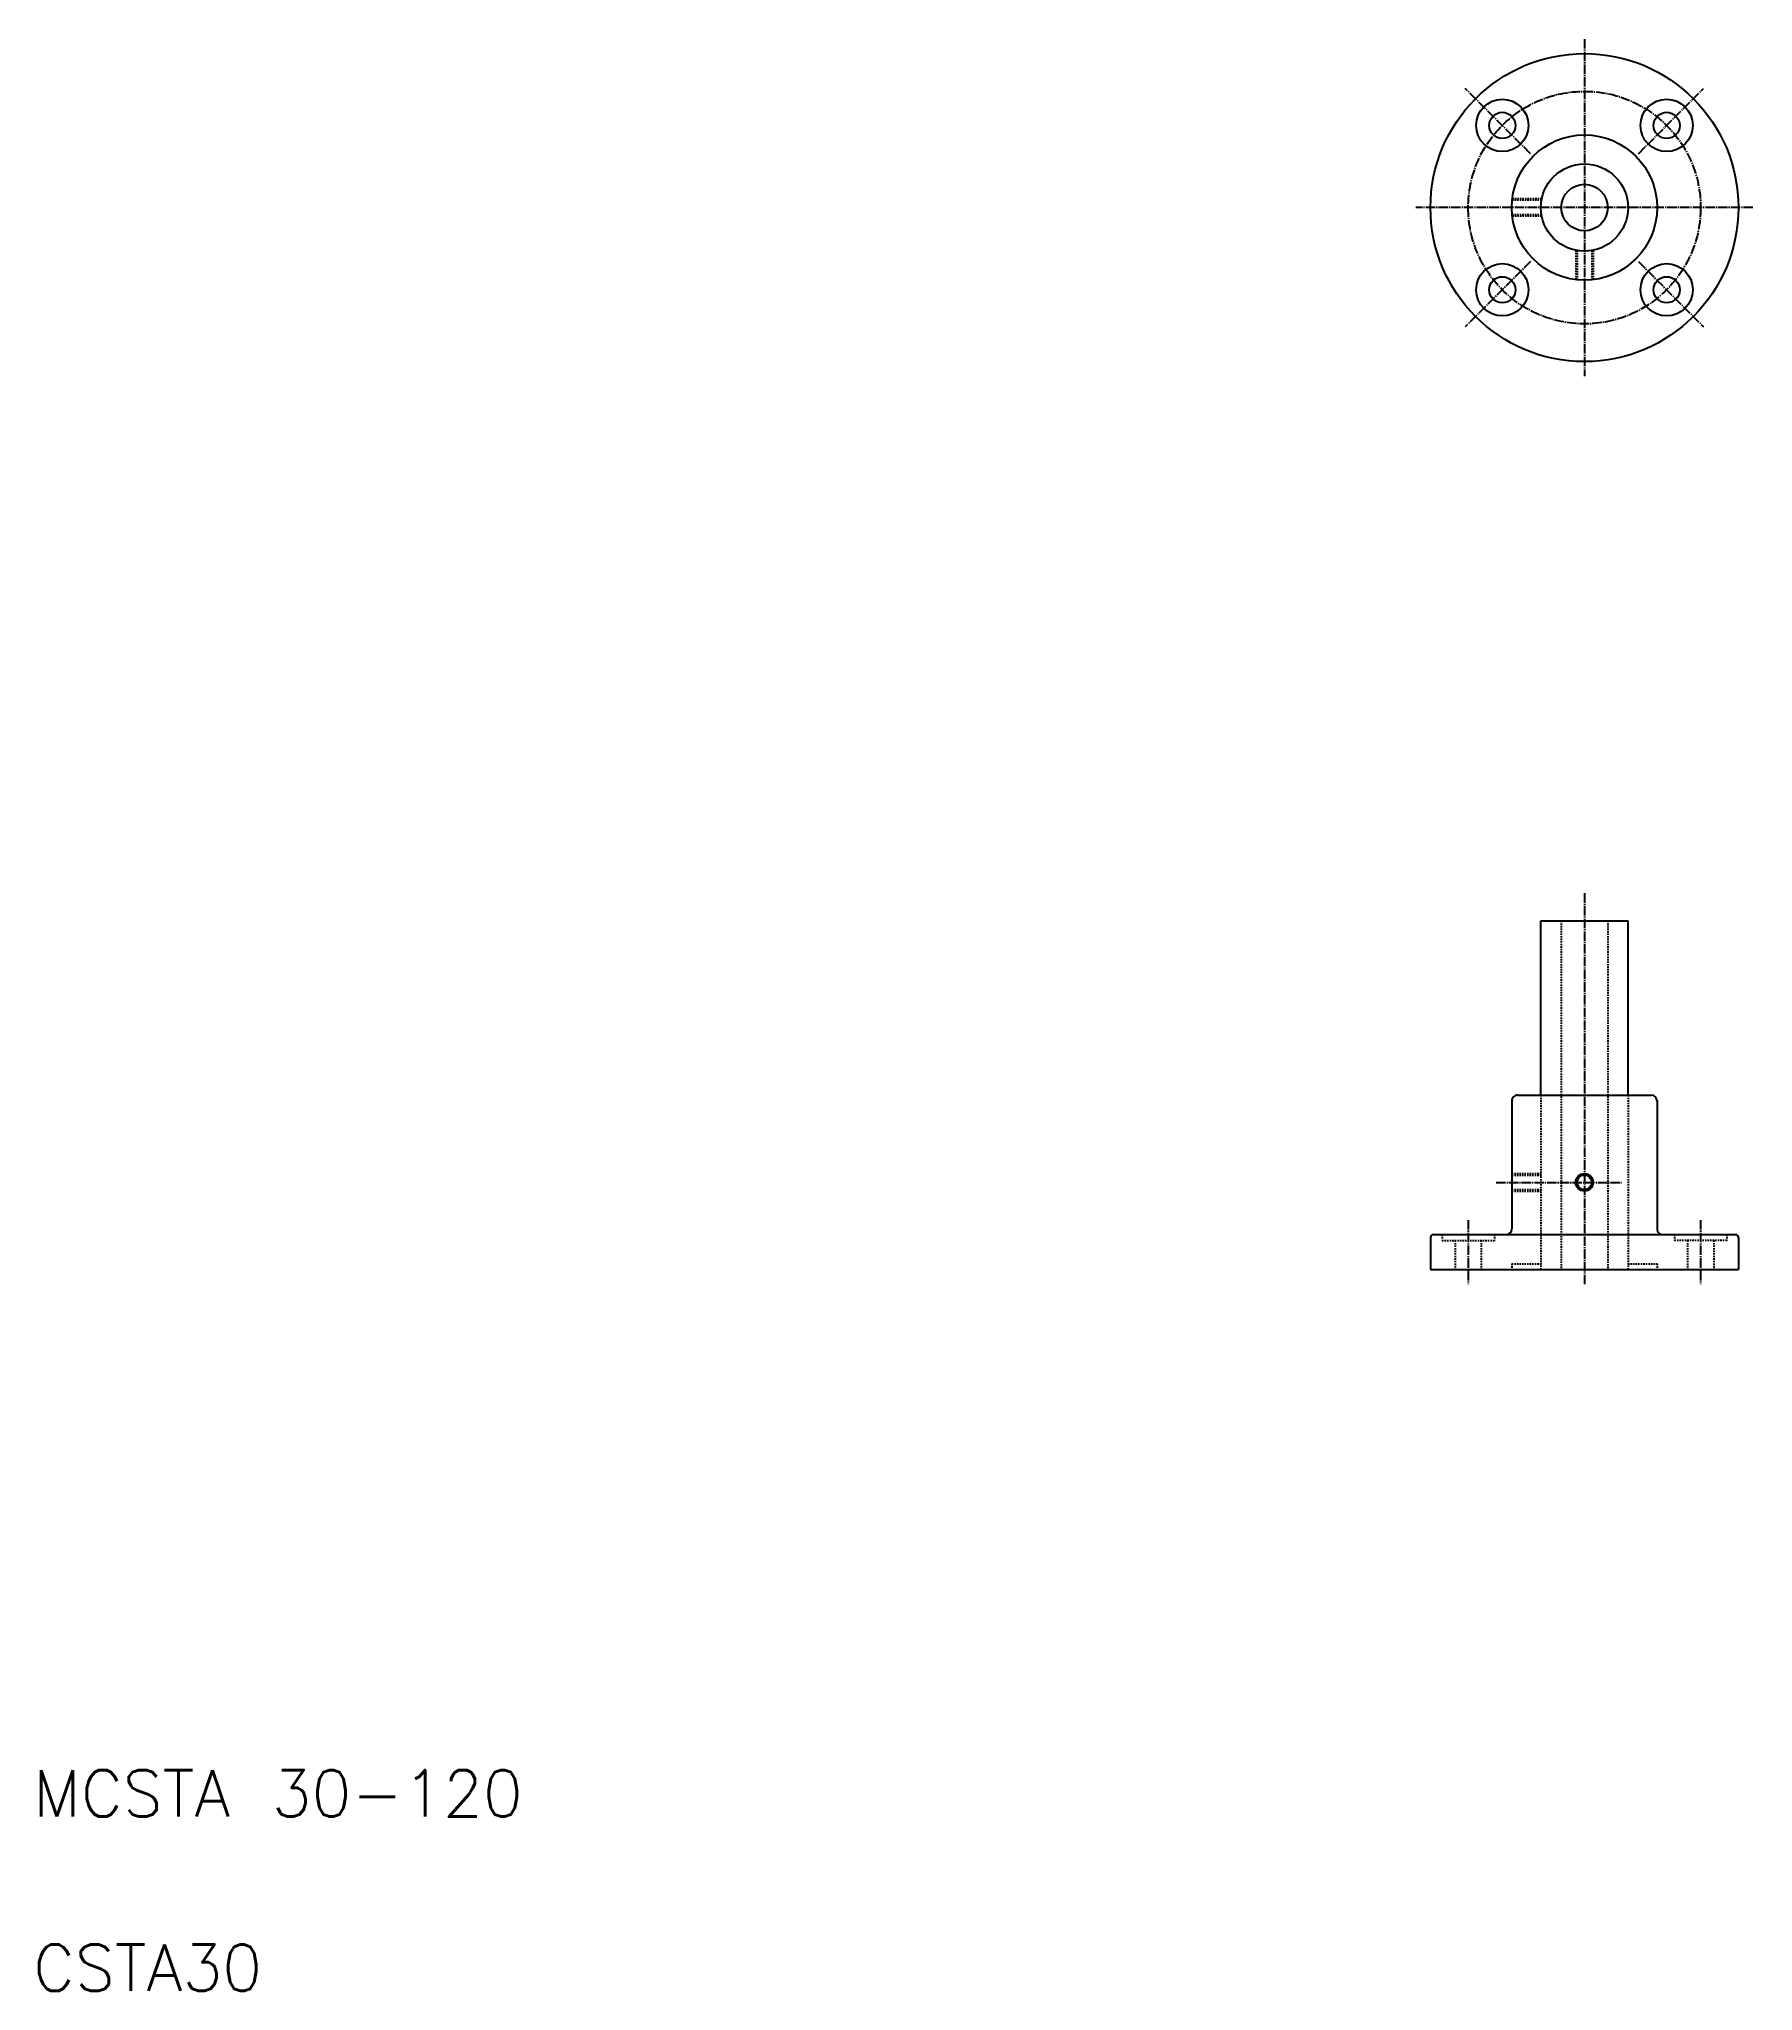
# Model space of a CAD drawing. Extents: x 42 to 632, y 40 to 712.
import ezdxf

# ---------------------------------------------------------------- set-up
doc = ezdxf.new("R2010")
doc.units = 0
doc.header["$LTSCALE"] = 0.25
doc.linetypes.add('CENTER', pattern=[17.5, 13, -1.5, 1.5, -1.5])
doc.linetypes.add('DASHED', pattern=[3.5, 2, -1.5])
doc.layers.get('0').update_dxf_attribs({"linetype": 'CONTINUOUS'})
doc.layers.add('CENTER', color=1, linetype='CENTER')
doc.styles.get("Standard").update_dxf_attribs({"font": 'txt', "bigfont": 'BIGFONT'})

msp = doc.modelspace()

# ---------------------------------------------------------------- linework, layer by layer
at = {"color": 3, "linetype": 'DASHED'}
for p, q in [((559.19, 656.19), (549.11, 656.19)), ((559.29, 656.69), (549.16, 656.69)), ((559.19, 651.19), (549.11, 651.19)), ((559.29, 650.69), (549.16, 650.69)), ((570.98, 638.99), (570.98, 628.87)), ((571.48, 638.9), (571.48, 628.81)), ((576.48, 638.9), (576.48, 628.81)), ((576.98, 638.99), (576.98, 628.87)), ((565.98, 408.26), (565.98, 288.26)), ((581.98, 408.26), (581.98, 288.26)), ((558.98, 348.26), (558.98, 288.26)), ((588.98, 348.26), (588.98, 288.26)), ((548.98, 321.26), (558.98, 321.26)), ((548.98, 320.76), (558.98, 320.76)), ((548.98, 315.76), (558.98, 315.76)), ((548.98, 315.26), (558.98, 315.26)), ((524.98, 300.26), (524.98, 298.26)), ((524.98, 298.26), (542.98, 298.26)), ((529.48, 298.26), (529.48, 288.26)), ((538.48, 298.26), (538.48, 288.26)), ((542.98, 300.26), (542.98, 298.26)), ((604.98, 300.26), (604.98, 298.26)), ((622.98, 298.26), (604.98, 298.26)), ((609.48, 298.26), (609.48, 288.26)), ((618.48, 298.26), (618.48, 288.26)), ((622.98, 300.26), (622.98, 298.26)), ((548.98, 290.26), (548.98, 288.26)), ((548.98, 290.26), (558.98, 290.26)), ((588.98, 290.26), (598.98, 290.26)), ((598.98, 290.26), (598.98, 288.26))]:
    msp.add_line(p, q, dxfattribs=at)
for p, q in [((576.98, 636.46), (576.98, 636.46)), ((576.98, 633.93), (576.98, 633.93)), ((558.98, 348.26), (558.98, 408.26)), ((558.98, 408.26), (588.98, 408.26)), ((588.98, 348.26), (588.98, 408.26)), ((548.98, 346.26), (548.98, 302.26)), ((550.98, 348.26), (596.98, 348.26)), ((598.98, 346.26), (598.98, 302.26)), ((520.98, 299.26), (520.98, 288.26)), ((521.98, 300.26), (625.98, 300.26)), ((626.98, 299.26), (626.98, 288.26)), ((520.98, 288.26), (626.98, 288.26))]:
    msp.add_line(p, q)
for centre, radius in [((573.98, 653.69), 53), ((545.7, 681.97), 9), ((545.7, 681.97), 4.5), ((602.27, 681.97), 9), ((602.27, 681.97), 4.5), ((573.98, 653.69), 25), ((573.98, 653.69), 15), ((573.98, 653.69), 8), ((545.7, 625.4), 9), ((602.27, 625.4), 9), ((545.7, 625.4), 4.5), ((602.27, 625.4), 4.5), ((573.98, 318.26), 2.5)]:
    msp.add_circle(centre, radius)
at = {"color": 3}
msp.add_circle((573.98, 318.26), 3, dxfattribs=at)
for centre, radius, start, end in [((550.98, 346.26), 2, 90, 180.00001), ((596.98, 346.26), 2, 0, 90), ((546.98, 302.26), 2, 270, 0), ((600.98, 302.26), 2, 179.99999, 270), ((521.98, 299.26), 1, 90, 180.00001), ((625.98, 299.26), 1, 0, 90)]:
    msp.add_arc(centre, radius, start, end)
at = {"layer": 'CENTER', "color": 1, "linetype": 'CENTER'}
for p, q in [((573.98, 711.69), (573.98, 595.69)), ((555.43, 672.24), (532.97, 694.7)), ((592.53, 672.24), (615, 694.7)), ((631.98, 653.69), (515.98, 653.69)), ((555.43, 635.14), (532.97, 612.68)), ((592.53, 635.14), (615, 612.68)), ((573.98, 417.73), (573.98, 283.26)), ((543.61, 318.26), (586.72, 318.26)), ((533.98, 305.26), (533.98, 283.26)), ((613.98, 305.26), (613.98, 283.26))]:
    msp.add_line(p, q, dxfattribs=at)
msp.add_circle((573.98, 653.69), 40, dxfattribs=at)

# ---------------------------------------------------------------- texts
for s, p in [('MCSTA 30-120', (40, 100)), ('CSTA30', (40, 40))]:
    msp.add_text(s, height=16).set_placement(p)

doc.saveas('drawing.dxf')
